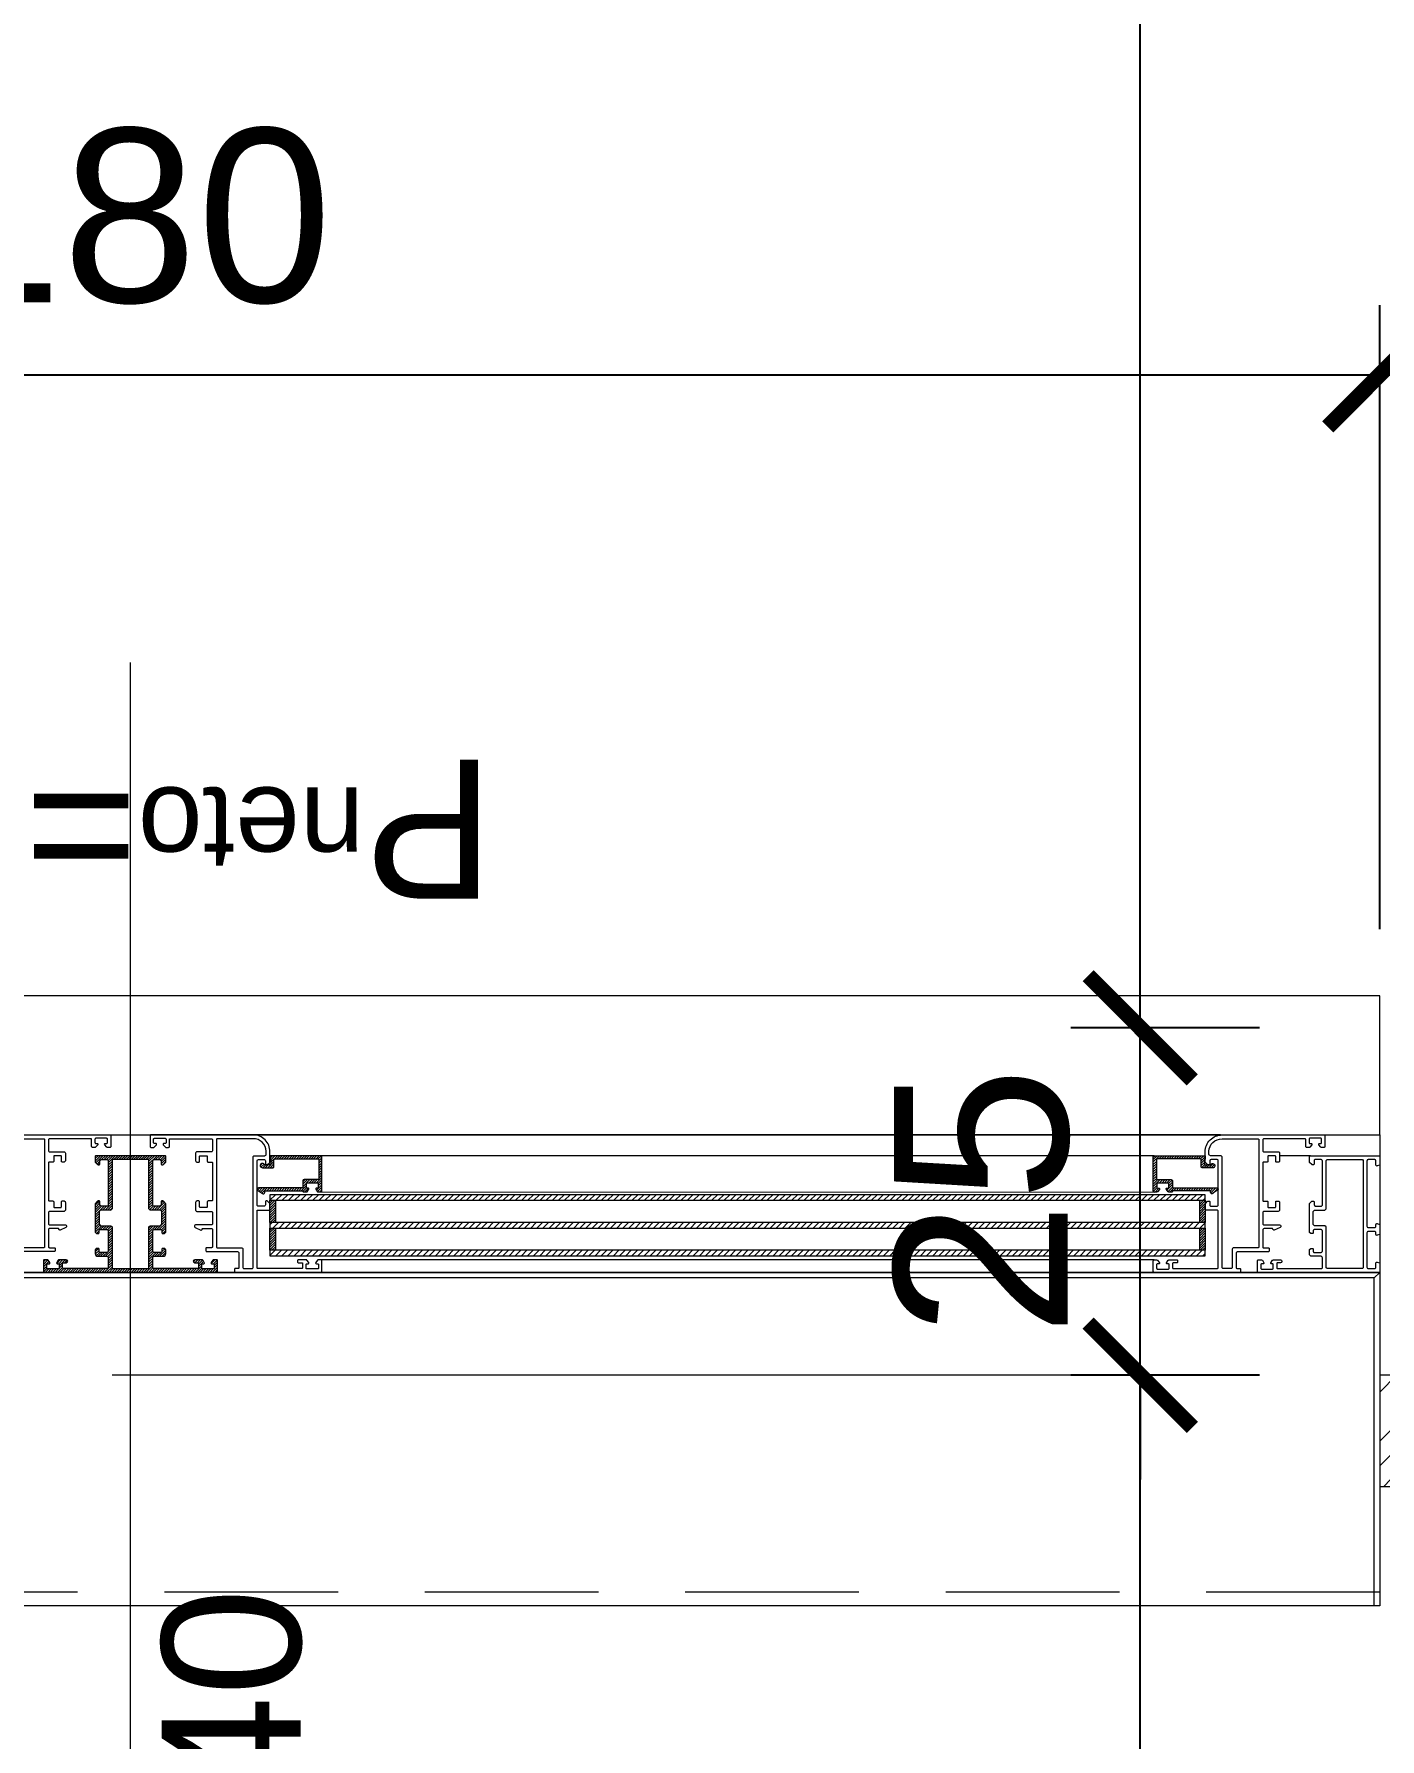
# Model space of a CAD drawing. Header units: centimetres. Extents: x 105417 to 110818, y -55119 to -48326.
# Drawn here: x 107657.5 to 107754.4, y -53448.5 to -53325.8 of the extents above; entities that cross this region are included whole.
import ezdxf

# ---------------------------------------------------------------- set-up
doc = ezdxf.new("R2010")
doc.units = ezdxf.units.CM
doc.header["$LTSCALE"] = 50
doc.header["$MEASUREMENT"] = 0
doc.linetypes.add('AXES', pattern=[2, 1.25, -0.25, 0.25, -0.25])
doc.linetypes.add('CACHE', pattern=[0.375, 0.25, -0.125])
doc.layers.get('0').update_dxf_attribs({"color": 8})
doc.layers.add('AXES', color=10, linetype='AXES')
doc.layers.add('COTE 50ème', color=1, linetype='Continuous')
for name, color, linetype, lineweight in [('ISOLATION', 252, 'Continuous', 0), ('MACONNERIE COUPE', 7, 'Continuous', 30), ('WINDOWS', 21, 'Continuous', 5)]:
    doc.layers.add(name, color=color, linetype=linetype, lineweight=lineweight)
doc.styles.add('GENERATED_STYLE_1', font='arial.ttf')
doc.styles.add('RS_TXT_50', font='arial.ttf', dxfattribs={"height": 12.5})
doc.dimstyles.new('RS_50CM_LINEAIRE', dxfattribs={"dimscale": 5, "dimtxt": 12.5, "dimasz": 1.5, "dimexe": 1, "dimexo": 2.5, "dimgap": 1, "dimtad": 1, "dimdec": 1, "dimrnd": 0.5, "dimdsep": 46, "dimtxsty": 'RS_TXT_50', "dimblk1": 'ARCHTICK', "dimblk2": 'ARCHTICK', "dimsah": 1, "dimcen": 2.5, "dimdle": 1, "dimclrt": 4, "dimadec": 0, "dimazin": 2, "dimtfac": 1, "dimtdec": 1, "dimtix": 1, "dimtmove": 2, "dimatfit": 3, "dimfxl": 1, "dimtolj": 1, "dimtzin": 0, "dimarcsym": 0})
pattern_1 = [(225, (151426.88003, -100113.77084), (0.08838834765, -0.08838834765), [])]

# ---------------------------------------------------------------- blocks, each defined once
blk = doc.blocks.new('A$Ceb270309')
at = {"layer": 'AXES', "lineweight": 5, "ltscale": 1.3}
blk.add_line((3195, -2560), (-1985, -2560), dxfattribs=at)
blk = doc.blocks.new('_ArchTick')
at = {"color": 0, "linetype": 'ByBlock', "const_width": 0.15}
blk.add_lwpolyline([(-0.5, -0.5), (0.5, 0.5)], dxfattribs=at)
blk = doc.blocks.new('*D1180')
at = {"layer": 'COTE 50ème', "color": 0, "lineweight": -2, "ltscale": 0.5, "transparency": 16777216}
for p, q in [((107253.08, -52052.36), (107253.08, -54127.36)), ((107431.85, -52057.36), (107248.08, -52057.36)), ((108207.94, -54122.36), (107248.08, -54122.36))]:
    blk.add_line(p, q, dxfattribs=at)
at = {"layer": 'Defpoints', "color": 0, "ltscale": 0.5, "transparency": 16777216}
for p in [(107444.35, -52057.36), (107253.08, -54122.36), (108220.44, -54122.36)]:
    blk.add_point(p, dxfattribs=at)
at = {"layer": 'COTE 50ème', "color": 0, "lineweight": -2, "ltscale": 0.5, "transparency": 16777216, "xscale": 7.5, "yscale": 7.5, "zscale": 7.5}
for p, rotation in [((107253.08, -52057.36), 90), ((107253.08, -54122.36), 270)]:
    blk.add_blockref('_ArchTick', p, dxfattribs=dict(at, rotation=rotation))
at = {"layer": 'COTE 50ème', "color": 4, "ltscale": 0.5, "transparency": 16777216, "insert": (107241.69, -53089.86), "char_height": 12.5, "attachment_point": 5, "rotation": 90, "style": 'RS_TXT_50'}
blk.add_mtext('\\A1;2065', dxfattribs=at)
blk = doc.blocks.new('*D1407')
at = {"layer": 'COTE 50ème', "color": 0, "lineweight": -2, "ltscale": 0.5, "transparency": 16777216}
for p, q in [((107737.1, -53733.36), (107737.1, -53417.36)), ((107745.69, -53422.36), (107732.1, -53422.36)), ((107750.85, -53728.36), (107732.1, -53728.36))]:
    blk.add_line(p, q, dxfattribs=at)
at = {"layer": 'Defpoints', "color": 0, "ltscale": 0.5, "transparency": 16777216}
for p in [(107737.1, -53422.36), (107758.19, -53422.36), (107763.35, -53728.36)]:
    blk.add_point(p, dxfattribs=at)
at = {"layer": 'COTE 50ème', "color": 0, "lineweight": -2, "ltscale": 0.5, "transparency": 16777216, "xscale": 7.5, "yscale": 7.5, "zscale": 7.5}
for p, rotation in [((107737.1, -53422.36), 90), ((107737.1, -53728.36), 270)]:
    blk.add_blockref('_ArchTick', p, dxfattribs=dict(at, rotation=rotation))
at = {"layer": 'COTE 50ème', "color": 4, "ltscale": 0.5, "transparency": 16777216, "insert": (107725.72, -53575.36), "char_height": 12.5, "attachment_point": 5, "rotation": 90, "style": 'RS_TXT_50'}
blk.add_mtext('\\A1;306', dxfattribs=at)
blk = doc.blocks.new('*D1408')
at = {"layer": 'COTE 50ème', "color": 0, "lineweight": -2, "ltscale": 0.5, "transparency": 16777216}
for p, q in [((107737.1, -53397.36), (107737.1, -53389.86)), ((107745.69, -53397.36), (107732.1, -53397.36)), ((107737.1, -53422.36), (107737.1, -53397.36)), ((107745.69, -53422.36), (107732.1, -53422.36)), ((107737.1, -53422.36), (107737.1, -53429.86))]:
    blk.add_line(p, q, dxfattribs=at)
at = {"layer": 'Defpoints', "color": 0, "ltscale": 0.5, "transparency": 16777216}
for p in [(107737.1, -53397.36), (107758.19, -53397.36), (107758.19, -53422.36)]:
    blk.add_point(p, dxfattribs=at)
at = {"layer": 'COTE 50ème', "color": 0, "lineweight": -2, "ltscale": 0.5, "transparency": 16777216, "xscale": 7.5, "yscale": 7.5, "zscale": 7.5}
for p, rotation in [((107737.1, -53397.36), 270), ((107737.1, -53422.36), 90)]:
    blk.add_blockref('_ArchTick', p, dxfattribs=dict(at, rotation=rotation))
at = {"layer": 'COTE 50ème', "color": 4, "ltscale": 0.5, "transparency": 16777216, "insert": (107725.72, -53409.86), "char_height": 12.5, "attachment_point": 5, "rotation": 90, "style": 'RS_TXT_50'}
blk.add_mtext('\\A1;25', dxfattribs=at)
blk = doc.blocks.new('*D1409')
at = {"layer": 'COTE 50ème', "color": 0, "lineweight": -2, "ltscale": 0.5, "transparency": 16777216}
for p, q in [((107737.1, -53402.36), (107737.1, -52812.36)), ((107757.65, -52817.36), (107732.1, -52817.36)), ((107745.69, -53397.36), (107732.1, -53397.36))]:
    blk.add_line(p, q, dxfattribs=at)
at = {"layer": 'Defpoints', "color": 0, "ltscale": 0.5, "transparency": 16777216}
for p in [(107737.1, -52817.36), (107770.15, -52817.36), (107758.19, -53397.36)]:
    blk.add_point(p, dxfattribs=at)
at = {"layer": 'COTE 50ème', "color": 0, "lineweight": -2, "ltscale": 0.5, "transparency": 16777216, "xscale": 7.5, "yscale": 7.5, "zscale": 7.5}
for p, rotation in [((107737.1, -52817.36), 90), ((107737.1, -53397.36), 270)]:
    blk.add_blockref('_ArchTick', p, dxfattribs=dict(at, rotation=rotation))
at = {"layer": 'COTE 50ème', "color": 4, "ltscale": 0.5, "transparency": 16777216, "insert": (107725.72, -53107.36), "char_height": 12.5, "attachment_point": 5, "rotation": 90, "style": 'RS_TXT_50'}
blk.add_mtext('\\A1;580', dxfattribs=at)
blk = doc.blocks.new('*D1469')
at = {"layer": 'COTE 50ème', "color": 0, "lineweight": -2, "ltscale": 0.5, "transparency": 16777216}
for p, q in [((107574.35, -53384.86), (107574.35, -53345.36)), ((107754.35, -53390.26), (107754.35, -53345.36)), ((107569.35, -53350.36), (107759.35, -53350.36))]:
    blk.add_line(p, q, dxfattribs=at)
at = {"layer": 'Defpoints', "color": 0, "ltscale": 0.5, "transparency": 16777216}
for p in [(107754.35, -53350.36), (107574.35, -53397.36), (107754.35, -53402.76)]:
    blk.add_point(p, dxfattribs=at)
at = {"layer": 'COTE 50ème', "color": 0, "lineweight": -2, "ltscale": 0.5, "transparency": 16777216, "xscale": 7.5, "yscale": 7.5, "zscale": 7.5, "rotation": 180}
blk.add_blockref('_ArchTick', (107574.35, -53350.36), dxfattribs=at)
at = {"layer": 'COTE 50ème', "color": 0, "lineweight": -2, "ltscale": 0.5, "transparency": 16777216, "xscale": 7.5, "yscale": 7.5, "zscale": 7.5}
blk.add_blockref('_ArchTick', (107754.35, -53350.36), dxfattribs=at)
at = {"layer": 'COTE 50ème', "color": 4, "ltscale": 0.5, "transparency": 16777216, "insert": (107664.35, -53338.98), "char_height": 12.5, "attachment_point": 5, "style": 'RS_TXT_50'}
blk.add_mtext('\\A1;180', dxfattribs=at)
blk = doc.blocks.new('*D1470')
at = {"layer": 'COTE 50ème', "color": 0, "lineweight": -2, "ltscale": 0.5, "transparency": 16777216}
for p, q in [((107754.35, -53390.26), (107754.35, -53345.36)), ((107884.35, -53397.36), (107884.35, -53345.36)), ((107749.35, -53350.36), (107889.35, -53350.36))]:
    blk.add_line(p, q, dxfattribs=at)
at = {"layer": 'Defpoints', "color": 0, "ltscale": 0.5, "transparency": 16777216}
for p in [(107884.35, -53350.36), (107754.35, -53402.76), (107884.35, -53409.86)]:
    blk.add_point(p, dxfattribs=at)
at = {"layer": 'COTE 50ème', "color": 0, "lineweight": -2, "ltscale": 0.5, "transparency": 16777216, "xscale": 7.5, "yscale": 7.5, "zscale": 7.5, "rotation": 180}
blk.add_blockref('_ArchTick', (107754.35, -53350.36), dxfattribs=at)
at = {"layer": 'COTE 50ème', "color": 0, "lineweight": -2, "ltscale": 0.5, "transparency": 16777216, "xscale": 7.5, "yscale": 7.5, "zscale": 7.5}
blk.add_blockref('_ArchTick', (107884.35, -53350.36), dxfattribs=at)
at = {"layer": 'COTE 50ème', "color": 4, "ltscale": 0.5, "transparency": 16777216, "insert": (107819.35, -53338.97), "char_height": 12.5, "attachment_point": 5, "style": 'RS_TXT_50'}
blk.add_mtext('\\A1;130', dxfattribs=at)

msp = doc.modelspace()

# ---------------------------------------------------------------- hatches: boundary and pattern name
at = {"layer": 'ISOLATION', "transparency": 33554687}
h = msp.add_hatch(dxfattribs=at)
h.set_pattern_fill('INSUL', color=256, scale=10, angle=45)
h.paths.add_polyline_path([(107934.35, -53510.36), (107934.35, -53502.36), (107859.35, -53502.36), (107859.35, -53422.36), (107754.35, -53422.36), (107754.35, -53430.36), (107851.35, -53430.36), (107851.35, -53510.36)])
at = {"layer": 'WINDOWS'}
h = msp.add_hatch(dxfattribs=at)
h.set_pattern_fill('ANSI31', color=256, angle=540)
h.set_pattern_definition(pattern_1)
h.paths.add_polyline_path([(107659.58, -53414.68, -0.414214), (107659.52, -53414.62), (107659.52, -53414.32, -0.414214), (107659.58, -53414.26), (107659.79, -53414.26, 1), (107659.79, -53414.06), (107659.26, -53414.06, 0.250765), (107659.21, -53414.08), (107659.1, -53414.25, 0.599022), (107659.15, -53414.34), (107659.22, -53414.34, -0.414214), (107659.28, -53414.4), (107659.28, -53414.66, -0.414214), (107659.22, -53414.71), (107658.44, -53414.71, -0.414214), (107658.38, -53414.66), (107658.38, -53414.4, -0.414214), (107658.44, -53414.34), (107658.55, -53414.34, 0.599022), (107658.6, -53414.25), (107658.48, -53414.08, 0.250765), (107658.44, -53414.06), (107658.19, -53414.06, 0.414214), (107658.14, -53414.12), (107658.14, -53414.9, 0.414214), (107658.19, -53414.96), (107664.41, -53414.96), (107670.63, -53414.96, 0.414214), (107670.68, -53414.9), (107670.68, -53414.12, 0.414214), (107670.63, -53414.06), (107670.38, -53414.06, 0.250765), (107670.34, -53414.08), (107670.22, -53414.25, 0.599022), (107670.27, -53414.34), (107670.38, -53414.34, -0.414214), (107670.44, -53414.4), (107670.44, -53414.66, -0.414214), (107670.38, -53414.71), (107669.6, -53414.71, -0.414214), (107669.54, -53414.66), (107669.54, -53414.4, -0.414214), (107669.6, -53414.34), (107669.67, -53414.34, 0.599022), (107669.72, -53414.25), (107669.61, -53414.08, 0.250765), (107669.56, -53414.06), (107669.03, -53414.06, 1), (107669.03, -53414.26), (107669.24, -53414.26, -0.414214), (107669.3, -53414.32), (107669.3, -53414.62, -0.414214), (107669.24, -53414.68), (107666.07, -53414.68, -0.414214), (107666.02, -53414.62), (107666.02, -53413.89, -0.414214), (107666.11, -53413.8), (107666.76, -53413.8, 0.414214), (107666.95, -53413.61), (107666.95, -53413.35, 0.198912), (107666.93, -53413.32), (107666.87, -53413.25, 0.198912), (107666.83, -53413.24), (107666.72, -53413.24, 0.414214), (107666.67, -53413.29), (107666.67, -53413.46, -0.414214), (107666.61, -53413.52), (107666.11, -53413.52, -0.414214), (107666.02, -53413.42), (107666.02, -53411.97, -0.414214), (107666.11, -53411.88), (107666.61, -53411.88, -0.414214), (107666.67, -53411.93), (107666.67, -53412.1, 0.414214), (107666.72, -53412.16), (107666.83, -53412.16, 0.198912), (107666.87, -53412.14), (107666.93, -53412.08, 0.198912), (107666.95, -53412.04), (107666.95, -53410.03, 0.198912), (107666.93, -53409.99), (107666.78, -53409.84, 0.198912), (107666.74, -53409.82), (107666.67, -53409.82, 0.414214), (107666.61, -53409.88), (107666.61, -53410.07, -0.340481), (107666.52, -53410.2), (107666.11, -53410.2, -0.414214), (107666.02, -53410.1), (107666.02, -53406.93, -0.414214), (107666.11, -53406.84), (107666.52, -53406.84, -0.414214), (107666.61, -53406.93), (107666.61, -53407.15, 0.414214), (107666.67, -53407.21), (107666.74, -53407.21, 0.198912), (107666.78, -53407.19), (107666.93, -53407.04, 0.198912), (107666.95, -53407), (107666.95, -53406.61, 0.414214), (107666.89, -53406.56), (107664.41, -53406.56), (107661.93, -53406.56, 0.414214), (107661.87, -53406.61), (107661.87, -53407, 0.198912), (107661.89, -53407.04), (107662.04, -53407.19, 0.198912), (107662.08, -53407.21), (107662.15, -53407.21, 0.414214), (107662.21, -53407.15), (107662.21, -53406.93, -0.414214), (107662.3, -53406.84), (107662.71, -53406.84, -0.414214), (107662.8, -53406.93), (107662.8, -53410.1, -0.414214), (107662.71, -53410.2), (107662.3, -53410.2, -0.340481), (107662.21, -53410.07), (107662.21, -53409.88, 0.414214), (107662.15, -53409.82), (107662.08, -53409.82, 0.198912), (107662.04, -53409.84), (107661.89, -53409.99, 0.198912), (107661.87, -53410.03), (107661.87, -53412.04, 0.198912), (107661.89, -53412.08), (107661.95, -53412.14, 0.198912), (107661.99, -53412.16), (107662.1, -53412.16, 0.414214), (107662.15, -53412.1), (107662.15, -53411.93, -0.414214), (107662.21, -53411.88), (107662.71, -53411.88, -0.414214), (107662.8, -53411.97), (107662.8, -53413.42, -0.414214), (107662.71, -53413.52), (107662.21, -53413.52, -0.414214), (107662.15, -53413.46), (107662.15, -53413.29, 0.414214), (107662.1, -53413.24), (107661.99, -53413.24, 0.198912), (107661.95, -53413.25), (107661.89, -53413.32, 0.198912), (107661.87, -53413.35), (107661.87, -53413.61, 0.414214), (107662.06, -53413.8), (107662.71, -53413.8, -0.414214), (107662.8, -53413.89), (107662.8, -53414.62, -0.414214), (107662.75, -53414.68)])
h.paths.add_polyline_path([(107663.08, -53414.62), (107663.08, -53411.69), (107662.99, -53411.6), (107662.24, -53411.6), (107662.15, -53411.5), (107662.15, -53410.57), (107662.24, -53410.48), (107662.99, -53410.48), (107663.08, -53410.38), (107663.08, -53406.89), (107663.14, -53406.84), (107664.41, -53406.84), (107665.68, -53406.84), (107665.74, -53406.89), (107665.74, -53410.38), (107665.83, -53410.48), (107666.58, -53410.48), (107666.67, -53410.57), (107666.67, -53411.5), (107666.58, -53411.6), (107665.83, -53411.6), (107665.74, -53411.69), (107665.74, -53414.62), (107665.68, -53414.68), (107664.41, -53414.68), (107663.14, -53414.68)], flags=16)
at = {"layer": 'WINDOWS', "transparency": 33554559}
h = msp.add_hatch(dxfattribs=at)
h.set_pattern_fill('ANSI31', color=256, angle=540)
h.set_pattern_definition(pattern_1)
h.paths.add_polyline_path([(107674.51, -53406.56), (107674.46, -53406.56), (107674.46, -53406.8), (107674.51, -53406.8), (107674.51, -53407.15, -0.414214), (107674.46, -53407.21), (107674.08, -53407.21, -0.247394), (107674.04, -53407.18, 1.657435), (107673.91, -53407.43), (107674.64, -53407.43, 0.414214), (107674.74, -53407.34), (107674.74, -53406.87, -0.414214), (107674.83, -53406.78), (107677.87, -53406.78, -0.414214), (107677.97, -53406.87), (107677.97, -53408.22, -0.414214), (107677.91, -53408.28), (107676.9, -53408.28, 0.414214), (107676.81, -53408.37), (107676.81, -53408.82, -0.414214), (107676.75, -53408.88), (107673.62, -53408.88, 0.737396), (107673.56, -53409.05), (107673.92, -53409.29, 0.603122), (107674.07, -53409.21), (107674.07, -53409.14, -0.414214), (107674.12, -53409.08), (107676.81, -53409.08), (107676.81, -53409.12, 0.414214), (107676.87, -53409.17), (107677.07, -53409.17, 0.250765), (107677.12, -53409.15), (107677.25, -53408.98, 0.599022), (107677.2, -53408.89), (107677.13, -53408.89, -0.414214), (107677.07, -53408.84), (107677.07, -53408.58, -0.414214), (107677.13, -53408.52), (107677.87, -53408.52, -0.414214), (107677.93, -53408.58), (107677.93, -53408.84, -0.414214), (107677.87, -53408.89), (107677.8, -53408.89, 0.599022), (107677.75, -53408.98), (107677.88, -53409.15, 0.250765), (107677.93, -53409.17), (107678.14, -53409.17, 0.414214), (107678.19, -53409.12), (107678.19, -53406.61, 0.414214), (107678.14, -53406.56)])
h = msp.add_hatch(dxfattribs=at)
h.set_pattern_fill('ANSI31', color=256, angle=540)
h.set_pattern_definition([(225, (151436.82446, -100113.77513), (0.08838834765, -0.08838834765), [])])
h.paths.add_polyline_path([(107741.4, -53406.78, -0.414214), (107741.49, -53406.88), (107741.49, -53407.34, 0.414214), (107741.59, -53407.44), (107742.32, -53407.44, 1.835735), (107742.18, -53407.21), (107741.72, -53407.21), (107741.72, -53406.8), (107741.77, -53406.56), (107738.1, -53406.56, 0.414214), (107738.04, -53406.62), (107738.04, -53409.12, 0.414214), (107738.1, -53409.18), (107738.3, -53409.18, 0.250765), (107738.35, -53409.15), (107738.48, -53408.99, 0.599022), (107738.43, -53408.9), (107738.3, -53408.9), (107738.3, -53408.53), (107739.16, -53408.53), (107739.16, -53408.9), (107739.03, -53408.9, 0.649779), (107738.99, -53408.99), (107739.12, -53409.16, 0.212283), (107739.16, -53409.18), (107739.37, -53409.18, 0.414214), (107739.42, -53409.12), (107739.42, -53409.09), (107742.17, -53409.09), (107742.17, -53409.22, 0.603122), (107742.31, -53409.29), (107742.67, -53409.05, 0.737396), (107742.61, -53408.88), (107739.42, -53408.88), (107739.42, -53408.38, 0.414214), (107739.33, -53408.28), (107738.26, -53408.28), (107738.26, -53406.88, -0.414214), (107738.36, -53406.78)])
at = {"layer": 'WINDOWS'}
h = msp.add_hatch(dxfattribs=at)
h.set_pattern_fill('ANSI31', color=140, scale=2.5, angle=540)
h.set_pattern_definition([(225, (151426.88003, -100113.97513), (0.2209708691, -0.2209708691), [])])
h.paths.add_polyline_path([(107674.45, -53413.77), (107741.78, -53413.77), (107741.78, -53413.37), (107674.45, -53413.37)])
h.paths.add_polyline_path([(107674.45, -53411.77), (107741.78, -53411.77), (107741.78, -53411.37), (107674.45, -53411.37)])
h.paths.add_polyline_path([(107674.45, -53409.77), (107741.77, -53409.77), (107741.77, -53409.37), (107674.45, -53409.37)])
at = {"layer": 'WINDOWS', "transparency": 33554559}
h = msp.add_hatch(dxfattribs=at)
h.set_pattern_fill('ANSI31', color=140, angle=540)
h.set_pattern_definition([(225, (151443.88003, -100113.97084), (0.08838834765, -0.08838834765), [])])
h.paths.add_polyline_path([(107741.78, -53411.77), (107741.78, -53413.37), (107741.38, -53413.37), (107741.38, -53411.77)])
h.paths.add_polyline_path([(107741.78, -53409.77), (107741.78, -53411.37), (107741.38, -53411.37), (107741.38, -53409.77)])
h.paths.add_polyline_path([(107674.85, -53411.77), (107674.85, -53413.37), (107674.45, -53413.37), (107674.45, -53411.77)])
h.paths.add_polyline_path([(107674.85, -53409.77), (107674.85, -53411.37), (107674.45, -53411.37), (107674.45, -53409.77)])

# ---------------------------------------------------------------- linework, layer by layer
at = {"layer": 'ISOLATION', "ltscale": 0.5}
msp.add_lwpolyline([(107934.35, -53510.36), (107934.35, -53502.36), (107859.35, -53502.36), (107859.35, -53422.36), (107754.35, -53422.36), (107754.35, -53430.36), (107851.35, -53430.36), (107851.35, -53510.36)], close=True, dxfattribs=at)
at = {"layer": 'WINDOWS', "color": 165}
msp.add_line((107664.41, -53467.06), (107664.41, -53371.06), dxfattribs=at)
at = {"layer": 'WINDOWS'}
for p, q in [((107742.88, -53405.07), (107673.28, -53405.06)), ((107738.1, -53406.56), (107678.14, -53406.56)), ((107749.36, -53406.56), (107747.1, -53406.56)), ((107678.14, -53409.17), (107738.1, -53409.18)), ((107738.1, -53414.06), (107678.13, -53414.06)), ((107738.07, -53414.96), (107678.13, -53414.96)), ((107745.63, -53414.96), (107744.25, -53414.96))]:
    msp.add_line(p, q, dxfattribs=at)
at = {"layer": 'WINDOWS', "color": 165, "linetype": 'CACHE'}
msp.add_line((107754.35, -53437.96), (107574.35, -53437.96), dxfattribs=at)
at = {"layer": 'WINDOWS', "color": 165}
for points in [[(107574.35, -53405.06), (107754.35, -53405.06), (107754.35, -53395.06), (107574.35, -53395.06)], [(107574.35, -53414.96), (107754.35, -53414.96), (107754.35, -53438.96), (107574.35, -53438.96)], [(107753.95, -53415.36), (107574.75, -53415.36), (107574.35, -53414.96), (107754.35, -53414.96)], [(107754.35, -53414.96), (107754.35, -53438.96), (107753.95, -53438.96), (107753.95, -53415.36)]]:
    msp.add_lwpolyline(points, close=True, dxfattribs=at)
at = {"layer": 'WINDOWS'}
for points in [[(107754.35, -53414.96), (107574.35, -53414.96), (107574.35, -53405.06), (107754.35, -53405.06)], [(107664.41, -53406.84), (107663.14, -53406.84), (107663.08, -53406.89), (107663.08, -53410.38), (107662.99, -53410.48), (107662.24, -53410.48), (107662.15, -53410.57), (107662.15, -53411.5), (107662.24, -53411.6), (107662.99, -53411.6), (107663.08, -53411.69), (107663.08, -53414.62), (107663.14, -53414.68), (107664.41, -53414.68), (107665.68, -53414.68), (107665.74, -53414.62), (107665.74, -53411.69), (107665.83, -53411.6), (107666.58, -53411.6), (107666.67, -53411.5), (107666.67, -53410.57), (107666.58, -53410.48), (107665.83, -53410.48), (107665.74, -53410.38), (107665.74, -53406.89), (107665.68, -53406.84)], [(107753.09, -53406.84), (107753.14, -53406.9), (107753.14, -53414.62), (107753.09, -53414.68), (107750.55, -53414.68), (107750.49, -53414.62), (107750.49, -53411.69), (107750.4, -53411.6), (107749.65, -53411.6), (107749.56, -53411.51), (107749.56, -53410.57), (107749.65, -53410.48), (107750.4, -53410.48), (107750.49, -53410.39), (107750.49, -53406.9), (107750.55, -53406.84)]]:
    msp.add_lwpolyline(points, close=True, dxfattribs=at)
for points in [[(107654.74, -53406.56, -0.414214), (107654.65, -53406.46), (107654.65, -53406.24), (107654.65, -53406.24, -0.414214), (107655.58, -53405.34), (107658.18, -53405.34, -0.414214), (107658.23, -53405.4), (107658.23, -53413.13, -0.414214), (107658.18, -53413.18), (107656.42, -53413.18, 0.414214), (107656.33, -53413.28), (107656.33, -53414.58, -0.414214), (107656.23, -53414.68), (107655.67, -53414.68, -0.414214), (107655.58, -53414.58), (107655.58, -53406.65, 0.414214), (107655.49, -53406.56)], [(107665.88, -53405.06, 0.414214), (107665.83, -53405.12), (107665.83, -53405.9, 0.414214), (107665.88, -53405.96), (107666.09, -53405.96, 0.250765), (107666.14, -53405.93), (107666.27, -53405.77, 0.599022), (107666.22, -53405.68), (107666.13, -53405.68, -0.414214), (107666.07, -53405.62), (107666.07, -53405.36, -0.414214), (107666.13, -53405.31), (107666.91, -53405.31, -0.414214), (107666.97, -53405.36), (107666.97, -53405.62, -0.414214), (107666.91, -53405.68), (107666.82, -53405.68, 0.599022), (107666.77, -53405.77), (107666.9, -53405.93, 0.250765), (107666.95, -53405.96), (107667.15, -53405.96, 0.414214), (107667.21, -53405.9), (107667.21, -53405.4, -0.414214), (107667.27, -53405.34), (107670.22, -53405.34, -0.414214), (107670.31, -53405.44), (107670.31, -53406.18, -0.414214), (107670.22, -53406.28), (107669.19, -53406.28, 0.414214), (107669.1, -53406.37), (107669.1, -53406.93, 0.414214), (107669.19, -53407.02), (107669.32, -53407.02, 0.414214), (107669.38, -53406.97), (107669.38, -53406.61, -0.414214), (107669.43, -53406.56), (107669.88, -53406.56, -0.414214), (107669.94, -53406.61), (107669.94, -53406.97, 0.414214), (107669.99, -53407.02), (107670.25, -53407.02, -0.414214), (107670.31, -53407.08), (107670.31, -53409.77, -0.414214), (107670.25, -53409.82), (107669.99, -53409.82, 0.414214), (107669.94, -53409.88), (107669.94, -53410.23, -0.414214), (107669.88, -53410.29), (107669.43, -53410.29, -0.414214), (107669.38, -53410.23), (107669.38, -53409.88, 0.414214), (107669.32, -53409.82), (107669.19, -53409.82, 0.414214), (107669.1, -53409.92), (107669.1, -53410.48, 0.414214), (107669.19, -53410.57), (107670.22, -53410.57, -0.414214), (107670.31, -53410.66), (107670.31, -53411.45, -0.414214), (107670.22, -53411.54), (107669.1, -53411.54, 0.809546), (107669.06, -53411.72), (107669.48, -53411.91, 0.543142), (107669.56, -53411.86, -0.414214), (107669.62, -53411.8), (107670.22, -53411.8, -0.414214), (107670.31, -53411.89), (107670.31, -53413.13, -0.414214), (107670.25, -53413.18), (107669.9, -53413.18, 0.414214), (107669.84, -53413.24), (107669.84, -53413.41, 0.414214), (107669.9, -53413.46), (107672.12, -53413.46, -0.414214), (107672.21, -53413.56), (107672.21, -53414.62, -0.414214), (107672.16, -53414.68), (107671.95, -53414.68, 0.414214), (107671.9, -53414.73), (107671.9, -53414.9, 0.414214), (107671.95, -53414.96), (107678.13, -53414.96, 0.414214), (107678.19, -53414.9), (107678.19, -53414.12, 0.414214), (107678.13, -53414.06), (107677.92, -53414.06, 0.250765), (107677.88, -53414.08), (107677.75, -53414.25, 0.599022), (107677.79, -53414.34), (107677.89, -53414.34, -0.414214), (107677.94, -53414.4), (107677.94, -53414.66, -0.414214), (107677.89, -53414.71), (107677.1, -53414.71, -0.414214), (107677.05, -53414.66), (107677.05, -53414.4, -0.414214), (107677.1, -53414.34), (107677.2, -53414.34, 0.599022), (107677.24, -53414.25), (107677.11, -53414.08, 0.250765), (107677.07, -53414.06), (107676.49, -53414.06, 0.414214), (107676.43, -53414.12), (107676.43, -53414.21, 0.414214), (107676.49, -53414.26), (107676.75, -53414.26, -0.414214), (107676.8, -53414.32), (107676.8, -53414.62, -0.414214), (107676.75, -53414.68), (107673.58, -53414.68, -0.414214), (107673.52, -53414.62), (107673.52, -53410.53, -0.414214), (107673.58, -53410.48), (107674.4, -53410.48, 0.414214), (107674.45, -53410.42), (107674.45, -53410.03, 0.198912), (107674.44, -53409.99), (107674.28, -53409.84, 0.198912), (107674.24, -53409.82), (107674.17, -53409.82, 0.414214), (107674.12, -53409.88), (107674.12, -53410.1, -0.414214), (107674.02, -53410.2), (107673.61, -53410.2, -0.414214), (107673.52, -53410.1), (107673.52, -53406.93, -0.414214), (107673.61, -53406.84), (107674.02, -53406.84, -0.414214), (107674.12, -53406.93), (107674.12, -53407.15, 0.414214), (107674.17, -53407.21), (107674.24, -53407.21, 0.198912), (107674.28, -53407.19), (107674.44, -53407.04, 0.198912), (107674.45, -53407), (107674.45, -53406.28, 0.414214), (107673.24, -53405.06)], [(107674.08, -53406.56, 0.414214), (107674.17, -53406.46), (107674.17, -53406.24), (107674.17, -53406.24, 0.414214), (107673.24, -53405.34), (107670.64, -53405.34, 0.414214), (107670.59, -53405.4), (107670.59, -53413.13, 0.414214), (107670.64, -53413.18), (107672.4, -53413.18, -0.414214), (107672.49, -53413.28), (107672.49, -53414.58, 0.414214), (107672.59, -53414.68), (107673.15, -53414.68, 0.414214), (107673.24, -53414.58), (107673.24, -53406.65, -0.414214), (107673.33, -53406.56)], [(107750.34, -53405.07, -0.414214), (107750.4, -53405.12), (107750.4, -53405.91, -0.414214), (107750.34, -53405.96), (107750.14, -53405.96, -0.250765), (107750.09, -53405.94), (107749.96, -53405.77, -0.599022), (107750.01, -53405.68), (107750.1, -53405.68, 0.414214), (107750.15, -53405.63), (107750.15, -53405.37, 0.414214), (107750.1, -53405.31), (107749.31, -53405.31, 0.414214), (107749.26, -53405.37), (107749.26, -53405.63, 0.414214), (107749.31, -53405.68), (107749.41, -53405.68, -0.599022), (107749.45, -53405.77), (107749.32, -53405.94, -0.250765), (107749.28, -53405.96), (107749.07, -53405.96, -0.414214), (107749.02, -53405.91), (107749.02, -53405.4, 0.414214), (107748.96, -53405.35), (107746.01, -53405.35, 0.414214), (107745.92, -53405.44), (107745.92, -53406.19, 0.414214), (107746.01, -53406.28), (107747.04, -53406.28, -0.414214), (107747.13, -53406.37), (107747.13, -53406.93, -0.414214), (107747.04, -53407.03), (107746.91, -53407.03, -0.414214), (107746.85, -53406.97), (107746.85, -53406.62, 0.414214), (107746.79, -53406.56), (107746.35, -53406.56, 0.414214), (107746.29, -53406.62), (107746.29, -53406.97, -0.414214), (107746.23, -53407.03), (107745.97, -53407.03, 0.414214), (107745.92, -53407.08), (107745.92, -53409.77, 0.414214), (107745.97, -53409.83), (107746.23, -53409.83, -0.414214), (107746.29, -53409.88), (107746.29, -53410.24, 0.414214), (107746.35, -53410.29), (107746.79, -53410.29, 0.414214), (107746.85, -53410.24), (107746.85, -53409.88, -0.414214), (107746.91, -53409.83), (107747.04, -53409.83, -0.414214), (107747.13, -53409.92), (107747.13, -53410.48, -0.414214), (107747.04, -53410.57), (107746.01, -53410.57, 0.414214), (107745.92, -53410.67), (107745.92, -53411.45, 0.414214), (107746.01, -53411.54), (107747.13, -53411.54, -0.809546), (107747.17, -53411.72), (107746.74, -53411.91, -0.543142), (107746.66, -53411.86, 0.414214), (107746.61, -53411.81), (107746.01, -53411.81, 0.414214), (107745.92, -53411.9), (107745.92, -53413.13, 0.414214), (107745.97, -53413.19), (107746.33, -53413.19, -0.414214), (107746.38, -53413.24), (107746.38, -53413.41, -0.414214), (107746.33, -53413.47), (107744.11, -53413.47, 0.414214), (107744.01, -53413.56), (107744.01, -53414.62, 0.414214), (107744.07, -53414.68), (107744.27, -53414.68, -0.414214), (107744.33, -53414.74), (107744.33, -53414.9, -0.414214), (107744.27, -53414.96), (107738.1, -53414.96, -0.414214), (107738.04, -53414.9), (107738.04, -53414.12, -0.414214), (107738.1, -53414.06), (107738.3, -53414.06, -0.250765), (107738.35, -53414.09), (107738.48, -53414.26, -0.599022), (107738.43, -53414.34), (107738.34, -53414.34, 0.414214), (107738.28, -53414.4), (107738.28, -53414.66, 0.414214), (107738.34, -53414.72), (107739.12, -53414.72, 0.414214), (107739.18, -53414.66), (107739.18, -53414.4, 0.414214), (107739.12, -53414.34), (107739.03, -53414.34, -0.599022), (107738.98, -53414.26), (107739.11, -53414.09, -0.250765), (107739.16, -53414.06), (107739.74, -53414.06, -0.414214), (107739.79, -53414.12), (107739.79, -53414.21, -0.414214), (107739.74, -53414.27), (107739.48, -53414.27, 0.414214), (107739.42, -53414.33), (107739.42, -53414.62, 0.414214), (107739.48, -53414.68), (107742.65, -53414.68, 0.414214), (107742.71, -53414.62), (107742.71, -53410.54, 0.414214), (107742.65, -53410.48), (107741.83, -53410.48, -0.414214), (107741.77, -53410.42), (107741.77, -53410.04, -0.198912), (107741.79, -53410), (107741.94, -53409.84, -0.198912), (107741.98, -53409.83), (107742.05, -53409.83, -0.414214), (107742.11, -53409.88), (107742.11, -53410.11, 0.414214), (107742.2, -53410.2), (107742.61, -53410.2, 0.414214), (107742.71, -53410.11), (107742.71, -53406.93, 0.414214), (107742.61, -53406.84), (107742.2, -53406.84, 0.414214), (107742.11, -53406.93), (107742.11, -53407.16, -0.414214), (107742.05, -53407.21), (107741.98, -53407.21, -0.198912), (107741.94, -53407.2), (107741.79, -53407.04, -0.198912), (107741.77, -53407), (107741.77, -53406.28, -0.414214), (107742.99, -53405.07)], [(107742.15, -53406.56, -0.414214), (107742.05, -53406.47), (107742.05, -53406.24), (107742.05, -53406.24, -0.414214), (107742.99, -53405.35), (107745.58, -53405.35, -0.414214), (107745.64, -53405.4), (107745.64, -53413.13, -0.414214), (107745.58, -53413.19), (107743.83, -53413.19, 0.414214), (107743.73, -53413.28), (107743.73, -53414.59, -0.414214), (107743.64, -53414.68), (107743.08, -53414.68, -0.414214), (107742.99, -53414.59), (107742.99, -53406.65, 0.414214), (107742.89, -53406.56)], [(107664.41, -53406.56), (107661.93, -53406.56, 0.414214), (107661.87, -53406.61), (107661.87, -53407, 0.198912), (107661.89, -53407.04), (107662.04, -53407.19, 0.198912), (107662.08, -53407.21), (107662.15, -53407.21, 0.414214), (107662.21, -53407.15), (107662.21, -53406.93, -0.414214), (107662.3, -53406.84), (107662.71, -53406.84, -0.414214), (107662.8, -53406.93), (107662.8, -53410.1, -0.414214), (107662.71, -53410.2), (107662.3, -53410.2, -0.340481), (107662.21, -53410.07), (107662.21, -53409.88, 0.414214), (107662.15, -53409.82), (107662.08, -53409.82, 0.198912), (107662.04, -53409.84), (107661.89, -53409.99, 0.198912), (107661.87, -53410.03), (107661.87, -53412.04, 0.198912), (107661.89, -53412.08), (107661.95, -53412.14, 0.198912), (107661.99, -53412.16), (107662.1, -53412.16, 0.414214), (107662.15, -53412.1), (107662.15, -53411.93, -0.414214), (107662.21, -53411.88), (107662.71, -53411.88, -0.414214), (107662.8, -53411.97), (107662.8, -53413.42, -0.414214), (107662.71, -53413.52), (107662.21, -53413.52, -0.414214), (107662.15, -53413.46), (107662.15, -53413.29, 0.414214), (107662.1, -53413.24), (107661.99, -53413.24, 0.198912), (107661.95, -53413.25), (107661.89, -53413.32, 0.198912), (107661.87, -53413.35), (107661.87, -53413.61, 0.414214), (107662.06, -53413.8), (107662.71, -53413.8, -0.414214), (107662.8, -53413.89), (107662.8, -53414.62, -0.414214), (107662.75, -53414.68), (107659.58, -53414.68, -0.414214), (107659.52, -53414.62), (107659.52, -53414.32, -0.414214), (107659.58, -53414.26), (107659.79, -53414.26, 1), (107659.79, -53414.06), (107659.26, -53414.06, 0.250765), (107659.21, -53414.08), (107659.1, -53414.25, 0.599022), (107659.15, -53414.34), (107659.22, -53414.34, -0.414214), (107659.28, -53414.4), (107659.28, -53414.66, -0.414214), (107659.22, -53414.71), (107658.44, -53414.71, -0.414214), (107658.38, -53414.66), (107658.38, -53414.4, -0.414214), (107658.44, -53414.34), (107658.55, -53414.34, 0.599022), (107658.6, -53414.25), (107658.48, -53414.08, 0.250765), (107658.44, -53414.06), (107658.19, -53414.06, 0.414214), (107658.14, -53414.12), (107658.14, -53414.9, 0.414214), (107658.19, -53414.96), (107664.41, -53414.96), (107670.63, -53414.96, 0.414214), (107670.68, -53414.9), (107670.68, -53414.12, 0.414214), (107670.63, -53414.06), (107670.38, -53414.06, 0.250765), (107670.34, -53414.08), (107670.22, -53414.25, 0.599022), (107670.27, -53414.34), (107670.38, -53414.34, -0.414214), (107670.44, -53414.4), (107670.44, -53414.66, -0.414214), (107670.38, -53414.71), (107669.6, -53414.71, -0.414214), (107669.54, -53414.66), (107669.54, -53414.4, -0.414214), (107669.6, -53414.34), (107669.67, -53414.34, 0.599022), (107669.72, -53414.25), (107669.61, -53414.08, 0.250765), (107669.56, -53414.06), (107669.03, -53414.06, 1), (107669.03, -53414.26), (107669.24, -53414.26, -0.414214), (107669.3, -53414.32), (107669.3, -53414.62, -0.414214), (107669.24, -53414.68), (107666.07, -53414.68, -0.414214), (107666.02, -53414.62), (107666.02, -53413.89, -0.414214), (107666.11, -53413.8), (107666.76, -53413.8, 0.414214), (107666.95, -53413.61), (107666.95, -53413.35, 0.198912), (107666.93, -53413.32), (107666.87, -53413.25, 0.198912), (107666.83, -53413.24), (107666.72, -53413.24, 0.414214), (107666.67, -53413.29), (107666.67, -53413.46, -0.414214), (107666.61, -53413.52), (107666.11, -53413.52, -0.414214), (107666.02, -53413.42), (107666.02, -53411.97, -0.414214), (107666.11, -53411.88), (107666.61, -53411.88, -0.414214), (107666.67, -53411.93), (107666.67, -53412.1, 0.414214), (107666.72, -53412.16), (107666.83, -53412.16, 0.198912), (107666.87, -53412.14), (107666.93, -53412.08, 0.198912), (107666.95, -53412.04), (107666.95, -53410.03, 0.198912), (107666.93, -53409.99), (107666.78, -53409.84, 0.198912), (107666.74, -53409.82), (107666.67, -53409.82, 0.414214), (107666.61, -53409.88), (107666.61, -53410.07, -0.340481), (107666.52, -53410.2), (107666.11, -53410.2, -0.414214), (107666.02, -53410.1), (107666.02, -53406.93, -0.414214), (107666.11, -53406.84), (107666.52, -53406.84, -0.414214), (107666.61, -53406.93), (107666.61, -53407.15, 0.414214), (107666.67, -53407.21), (107666.74, -53407.21, 0.198912), (107666.78, -53407.19), (107666.93, -53407.04, 0.198912), (107666.95, -53407), (107666.95, -53406.61, 0.414214), (107666.89, -53406.56)], [(107674.51, -53406.8), (107674.51, -53407.15, -0.414214), (107674.46, -53407.21), (107674.08, -53407.21, -0.247394), (107674.04, -53407.18, 1.657435), (107673.91, -53407.43), (107674.64, -53407.43, 0.414214), (107674.74, -53407.34), (107674.74, -53406.87, -0.414214), (107674.83, -53406.78), (107677.87, -53406.78, -0.414214), (107677.97, -53406.87), (107677.97, -53408.22, -0.414214), (107677.91, -53408.28), (107676.9, -53408.28, 0.414214), (107676.81, -53408.37), (107676.81, -53408.82, -0.414214), (107676.75, -53408.88), (107673.62, -53408.88, 0.737396), (107673.56, -53409.05), (107673.92, -53409.29, 0.603122), (107674.07, -53409.21), (107674.07, -53409.14, -0.414214), (107674.12, -53409.08), (107676.81, -53409.08), (107676.81, -53409.12, 0.414214), (107676.87, -53409.17), (107677.07, -53409.17, 0.250765), (107677.12, -53409.15), (107677.25, -53408.98, 0.599022), (107677.2, -53408.89), (107677.13, -53408.89, -0.414214), (107677.07, -53408.84), (107677.07, -53408.58, -0.414214), (107677.13, -53408.52), (107677.87, -53408.52, -0.414214), (107677.93, -53408.58), (107677.93, -53408.84, -0.414214), (107677.87, -53408.89), (107677.8, -53408.89, 0.599022), (107677.75, -53408.98), (107677.88, -53409.15, 0.250765), (107677.93, -53409.17), (107678.14, -53409.17, 0.414214), (107678.19, -53409.12), (107678.19, -53406.61, 0.414214), (107678.14, -53406.56), (107674.51, -53406.56), (107674.46, -53406.56), (107674.46, -53406.8)], [(107741.72, -53406.8), (107741.72, -53407.16, 0.414214), (107741.77, -53407.21), (107742.15, -53407.21, 0.247394), (107742.19, -53407.19, -1.657435), (107742.32, -53407.44), (107741.59, -53407.44, -0.414214), (107741.49, -53407.34), (107741.49, -53406.88, 0.414214), (107741.4, -53406.78), (107738.36, -53406.78, 0.414214), (107738.26, -53406.88), (107738.26, -53408.23, 0.414214), (107738.32, -53408.28), (107739.33, -53408.28, -0.414214), (107739.42, -53408.38), (107739.42, -53408.82, 0.414214), (107739.48, -53408.88), (107742.61, -53408.88, -0.737396), (107742.67, -53409.05), (107742.31, -53409.29, -0.603122), (107742.17, -53409.22), (107742.17, -53409.14, 0.414214), (107742.11, -53409.09), (107739.42, -53409.09), (107739.42, -53409.12, -0.414214), (107739.37, -53409.18), (107739.16, -53409.18, -0.250765), (107739.11, -53409.15), (107738.98, -53408.99, -0.599022), (107739.03, -53408.9), (107739.1, -53408.9, 0.414214), (107739.16, -53408.84), (107739.16, -53408.58, 0.414214), (107739.1, -53408.53), (107738.36, -53408.53, 0.414214), (107738.3, -53408.58), (107738.3, -53408.84, 0.414214), (107738.36, -53408.9), (107738.43, -53408.9, -0.599022), (107738.48, -53408.99), (107738.35, -53409.15, -0.250765), (107738.3, -53409.18), (107738.1, -53409.18, -0.414214), (107738.04, -53409.12), (107738.04, -53406.62, -0.414214), (107738.1, -53406.56), (107741.72, -53406.56), (107741.77, -53406.56), (107741.77, -53406.8)], [(107749.35, -53412.14), (107749.29, -53412.08, -0.198912), (107749.28, -53412.04), (107749.28, -53410.04, -0.198912), (107749.29, -53410), (107749.45, -53409.84, -0.198912), (107749.49, -53409.83), (107749.56, -53409.83, -0.414214), (107749.61, -53409.88), (107749.61, -53410.07, 0.340481), (107749.71, -53410.2), (107750.12, -53410.2, 0.414214), (107750.21, -53410.11), (107750.21, -53406.93, 0.414214), (107750.12, -53406.84), (107749.71, -53406.84, 0.414214), (107749.61, -53406.93), (107749.61, -53407.16, -0.414214), (107749.56, -53407.21), (107749.49, -53407.21, -0.198912), (107749.45, -53407.2), (107749.29, -53407.04, -0.198912), (107749.28, -53407), (107749.28, -53406.62, -0.414214), (107749.33, -53406.56), (107754.3, -53406.56, -0.414214), (107754.35, -53406.62), (107754.35, -53407.19, -0.322823), (107754.32, -53407.25), (107754.15, -53407.3, -0.511918), (107754.07, -53407.25), (107754.07, -53406.93, 0.414214), (107753.98, -53406.84), (107753.51, -53406.84, 0.414214), (107753.42, -53406.93), (107753.42, -53411.64, 0.414214), (107753.51, -53411.73), (107753.98, -53411.73, 0.414214), (107754.07, -53411.64), (107754.07, -53411.51, -0.511918), (107754.15, -53411.45), (107754.32, -53411.51, -0.322823), (107754.35, -53411.56), (107754.35, -53412.18, -0.322823), (107754.32, -53412.23), (107754.15, -53412.29, -0.511918), (107754.07, -53412.23), (107754.07, -53412.1, 0.414214), (107753.98, -53412.01), (107753.51, -53412.01, 0.414214), (107753.42, -53412.1), (107753.42, -53414.59, 0.414214), (107753.51, -53414.68), (107753.98, -53414.68, 0.414214), (107754.07, -53414.59), (107754.07, -53414.27, -0.511918), (107754.15, -53414.22), (107754.32, -53414.27, -0.322823), (107754.35, -53414.33), (107754.35, -53414.9, -0.414214), (107754.3, -53414.96), (107745.6, -53414.96, -0.414214), (107745.54, -53414.9), (107745.54, -53414.12, -0.414214), (107745.6, -53414.06), (107745.84, -53414.06, -0.250765), (107745.89, -53414.09), (107746, -53414.26, -0.599022), (107745.95, -53414.34), (107745.84, -53414.34, 0.414214), (107745.79, -53414.4), (107745.79, -53414.66, 0.414214), (107745.84, -53414.72), (107746.63, -53414.72, 0.414214), (107746.68, -53414.66), (107746.68, -53414.4, 0.414214), (107746.63, -53414.34), (107746.55, -53414.34, -0.599022), (107746.51, -53414.26), (107746.62, -53414.09, -0.250765), (107746.66, -53414.06), (107747.2, -53414.06, -1), (107747.2, -53414.27), (107746.98, -53414.27, 0.414214), (107746.93, -53414.33), (107746.93, -53414.62, 0.414214), (107746.98, -53414.68), (107750.15, -53414.68, 0.414214), (107750.21, -53414.62), (107750.21, -53413.9, 0.414214), (107750.12, -53413.8), (107749.46, -53413.8, -0.414214), (107749.28, -53413.62), (107749.28, -53413.36, -0.198912), (107749.29, -53413.32), (107749.35, -53413.26, -0.198912), (107749.39, -53413.24), (107749.5, -53413.24, -0.414214), (107749.56, -53413.3), (107749.56, -53413.47, 0.414214), (107749.61, -53413.52), (107750.12, -53413.52, 0.414214), (107750.21, -53413.43), (107750.21, -53411.97, 0.414214), (107750.12, -53411.88), (107749.61, -53411.88, 0.414214), (107749.56, -53411.94), (107749.56, -53412.1, -0.414214), (107749.5, -53412.16), (107749.39, -53412.16, -0.198912)]]:
    msp.add_lwpolyline(points, format="xyb", close=True, dxfattribs=at)
msp.add_lwpolyline([(107655.58, -53405.06), (107662.94, -53405.06, -0.414214), (107662.99, -53405.12), (107662.99, -53405.9, -0.414214), (107662.94, -53405.96), (107662.73, -53405.96, -0.250765), (107662.68, -53405.93), (107662.55, -53405.77, -0.599022), (107662.6, -53405.68), (107662.69, -53405.68, 0.414214), (107662.75, -53405.62), (107662.75, -53405.36, 0.414214), (107662.69, -53405.31), (107661.91, -53405.31, 0.414214), (107661.85, -53405.36), (107661.85, -53405.62, 0.414214), (107661.91, -53405.68), (107662, -53405.68, -0.599022), (107662.05, -53405.77), (107661.92, -53405.93, -0.250765), (107661.87, -53405.96), (107661.67, -53405.96, -0.414214), (107661.61, -53405.9), (107661.61, -53405.4, 0.414214), (107661.55, -53405.34), (107658.6, -53405.34, 0.414214), (107658.51, -53405.44), (107658.51, -53406.18, 0.414214), (107658.6, -53406.28), (107659.63, -53406.28, -0.414214), (107659.72, -53406.37), (107659.72, -53406.93, -0.414214), (107659.63, -53407.02), (107659.5, -53407.02, -0.414214), (107659.44, -53406.97), (107659.44, -53406.61, 0.414214), (107659.39, -53406.56), (107658.94, -53406.56, 0.414214), (107658.88, -53406.61), (107658.88, -53406.97, -0.414214), (107658.83, -53407.02), (107658.57, -53407.02, 0.414214), (107658.51, -53407.08), (107658.51, -53409.77, 0.414214), (107658.57, -53409.82), (107658.83, -53409.82, -0.414214), (107658.88, -53409.88), (107658.88, -53410.23, 0.414214), (107658.94, -53410.29), (107659.39, -53410.29, 0.414214), (107659.44, -53410.23), (107659.44, -53409.88, -0.414214), (107659.5, -53409.82), (107659.63, -53409.82, -0.414214), (107659.72, -53409.92), (107659.72, -53410.48, -0.414214), (107659.63, -53410.57), (107658.6, -53410.57, 0.414214), (107658.51, -53410.66), (107658.51, -53411.45, 0.414214), (107658.6, -53411.54), (107659.72, -53411.54, -0.809546), (107659.76, -53411.72), (107659.34, -53411.91, -0.543142), (107659.26, -53411.86, 0.414214), (107659.2, -53411.8), (107658.6, -53411.8, 0.414214), (107658.51, -53411.89), (107658.51, -53413.13, 0.414214), (107658.57, -53413.18), (107658.92, -53413.18, -0.414214), (107658.98, -53413.24), (107658.98, -53413.41, -0.414214), (107658.92, -53413.46), (107656.7, -53413.46, 0.414214)], format="xyb", dxfattribs=at)
at = {"layer": 'WINDOWS', "color": 140}
for points in [[(107674.45, -53409.77), (107741.77, -53409.77), (107741.77, -53409.37), (107674.45, -53409.37)], [(107674.85, -53409.77), (107674.85, -53411.37), (107674.45, -53411.37), (107674.45, -53409.77)], [(107741.78, -53409.77), (107741.78, -53411.37), (107741.38, -53411.37), (107741.38, -53409.77)], [(107674.45, -53411.77), (107741.78, -53411.77), (107741.78, -53411.37), (107674.45, -53411.37)], [(107674.85, -53411.77), (107674.85, -53413.37), (107674.45, -53413.37), (107674.45, -53411.77)], [(107741.78, -53411.77), (107741.78, -53413.37), (107741.38, -53413.37), (107741.38, -53411.77)], [(107674.45, -53413.77), (107741.78, -53413.77), (107741.78, -53413.37), (107674.45, -53413.37)]]:
    msp.add_lwpolyline(points, close=True, dxfattribs=at)

# ---------------------------------------------------------------- block references
at = {"layer": 'MACONNERIE COUPE', "lineweight": 5, "ltscale": 0.5}
msp.add_blockref('A$Ceb270309', (107539.35, -50862.36), dxfattribs=at)

# ---------------------------------------------------------------- texts
at = {"layer": 'WINDOWS', "color": 165, "char_height": 10, "attachment_point": 7, "style": 'GENERATED_STYLE_1'}
for s, insert, rotation in [('\\A1;\\pt0;P{\\H0.6x;neto}= 0', (107690.57, -53377.92), 180), ('\\A1;\\pt0;240{\\H0.66x;\\S^  ;}', (107679.58, -53460.98), 90)]:
    msp.add_mtext(s, dxfattribs=dict(at, insert=insert, rotation=rotation))

# ---------------------------------------------------------------- dimensions: what is measured, and where the dimension line sits
at = {"layer": 'COTE 50ème', "ltscale": 0.5}
for base, p1, p2, picture, middle in [((107253.08, -54122.36), (107444.35, -52057.36), (108220.44, -54122.36), '*D1180', (107241.69, -53089.86)), ((107737.1, -52817.36), (107758.19, -53397.36), (107770.15, -52817.36), '*D1409', (107725.72, -53107.36)), ((107737.1, -53397.36), (107758.19, -53422.36), (107758.19, -53397.36), '*D1408', (107725.72, -53409.86)), ((107737.1, -53422.36), (107763.35, -53728.36), (107758.19, -53422.36), '*D1407', (107725.72, -53575.36))]:
    dim = msp.add_linear_dim(base=base, p1=p1, p2=p2, angle=90, dimstyle='RS_50CM_LINEAIRE', dxfattribs=at)
    dim.commit()
    dim.dimension.update_dxf_attribs({"geometry": picture, "text_midpoint": middle})
for base, p1, p2, picture, middle in [((107754.35, -53350.36), (107574.35, -53397.36), (107754.35, -53402.76), '*D1469', (107664.35, -53338.98)), ((107884.35, -53350.36), (107754.35, -53402.76), (107884.35, -53409.86), '*D1470', (107819.35, -53338.97))]:
    dim = msp.add_linear_dim(base=base, p1=p1, p2=p2, dimstyle='RS_50CM_LINEAIRE', dxfattribs=at)
    dim.commit()
    dim.dimension.update_dxf_attribs({"geometry": picture, "text_midpoint": middle})

doc.saveas('drawing.dxf')
